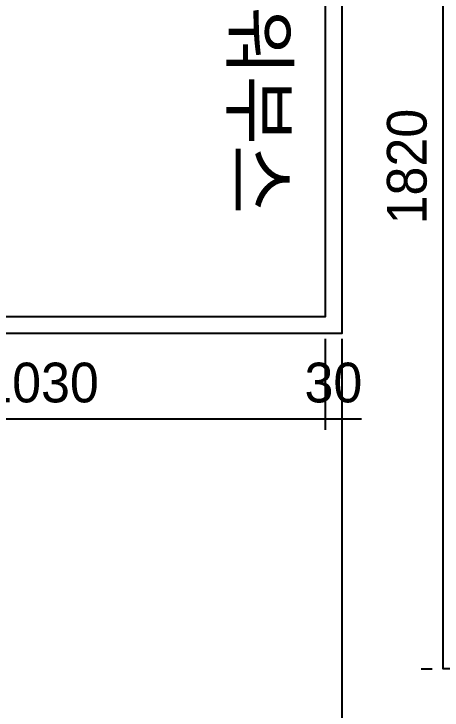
# Model space of a CAD drawing. Header units: millimetres. Extents: x 346859 to 753976, y -86090 to 5333.
# Drawn here: x 402734 to 403510, y -20757 to -19496 of the extents above; entities that cross this region are included whole.
import ezdxf

# ---------------------------------------------------------------- set-up
doc = ezdxf.new("R2010")
doc.units = ezdxf.units.MM
doc.header["$LTSCALE"] = 60
for name, color, linetype in [('0-ELC TEXT', 7, 'Continuous'), ('07-DIM WAL', 5, 'Continuous'), ('2CONTINUOUS', 2, 'Continuous'), ('ac-wall-fin', 3, 'Continuous')]:
    doc.layers.add(name, color=color, linetype=linetype)
doc.styles.add('YOURNAME', font='HY울릉도M.TTF')
doc.styles.add('코레일둥고', font='Korail_Round_Gothic_Medium.ttf')
doc.dimstyles.new('40', dxfattribs={"dimscale": 40, "dimtxt": 1.8, "dimasz": 0.9, "dimexe": 0.5, "dimexo": 1, "dimgap": 0.7, "dimtad": 1, "dimdec": 0, "dimzin": 0, "dimdsep": 46, "dimtxsty": 'YOURNAME', "dimblk": 'NONE', "dimcen": 0, "dimclrd": 1, "dimclre": 1, "dimclrt": 7, "dimadec": 0, "dimazin": 0, "dimtfac": 1, "dimtdec": 0, "dimtix": 1, "dimtmove": 2, "dimatfit": 3, "dimldrblk": 'NONE', "dimfxl": 1, "dimtolj": 1, "dimtzin": 0, "dimarcsym": 0})

# ---------------------------------------------------------------- blocks, each defined once
blk = doc.blocks.new('VUSAUSEH')
at = {"layer": '2CONTINUOUS'}
for points in [[(403947.2, 36495.2), (403512.2, 36495.2), (403512.2, 38315.2), (403918.2, 38315.2), (403918.2, 38415.2), (403528.2, 38415.2), (403528.2, 38880.2), (403328.2, 38880.2), (403328.2, 37103.2), (402138.2, 37103.2), (402138.2, 38033.2), (401638.2, 38033.2), (401638.2, 39583.2), (403860.2, 39583.2), (403860.2, 39783.2), (401708.2, 39783.2), (401708.2, 43945.2)], [(401508.2, 44145.2), (401508.2, 36948.2), (403328.2, 36948.2), (403328.2, 36200.2), (403947.2, 36200.2), (403947.2, 36495.2)]]:
    blk.add_lwpolyline(points, dxfattribs=at)
blk = doc.blocks.new('*D48')
at = {"layer": '07-DIM WAL', "color": 1, "lineweight": -2, "transparency": 16777216}
for p, q in [((403472.2, -18862.4), (403492.2, -18862.4)), ((403512.2, -20682.4), (403512.2, -18862.4)), ((403472.2, -20682.4), (403492.2, -20682.4))]:
    blk.add_line(p, q, dxfattribs=at)
at = {"layer": 'Defpoints', "color": 0, "transparency": 16777216}
for p in [(403512.2, -18862.4), (403512.2, -18862.4), (403512.2, -20682.4)]:
    blk.add_point(p, dxfattribs=at)
at = {"layer": '07-DIM WAL', "color": 7, "transparency": 16777216, "insert": (403446.7, -19772.4), "char_height": 72, "attachment_point": 5, "rotation": 90, "style": 'YOURNAME'}
blk.add_mtext('\\A1;1820', dxfattribs=at)
blk = doc.blocks.new('_None')
blk = doc.blocks.new('*D226')
at = {"layer": '07-DIM WAL', "color": 1, "lineweight": -2, "transparency": 16777216}
for p, q in [((402268.2, -20084.4), (402268.2, -20249.4)), ((403298.2, -20084.4), (403298.2, -20249.4)), ((402268.2, -20229.4), (403298.2, -20229.4))]:
    blk.add_line(p, q, dxfattribs=at)
at = {"layer": 'Defpoints', "color": 0, "transparency": 16777216}
for p in [(402268.2, -20044.4), (403298.2, -20044.4), (403298.2, -20229.4)]:
    blk.add_point(p, dxfattribs=at)
at = {"layer": '07-DIM WAL', "color": 7, "transparency": 16777216, "insert": (402783.2, -20164), "char_height": 72, "attachment_point": 5, "style": 'YOURNAME'}
blk.add_mtext('\\A1;1030', dxfattribs=at)
blk = doc.blocks.new('*D227')
at = {"layer": '07-DIM WAL', "color": 1, "lineweight": -2, "transparency": 16777216}
for p, q in [((403298.2, -20084.4), (403298.2, -20249.4)), ((403328.2, -20084.4), (403328.2, -20249.4)), ((403262.2, -20229.4), (403364.2, -20229.4))]:
    blk.add_line(p, q, dxfattribs=at)
at = {"layer": 'Defpoints', "color": 0, "transparency": 16777216}
for p in [(403298.2, -20044.4), (403328.2, -20044.4), (403328.2, -20229.4)]:
    blk.add_point(p, dxfattribs=at)
at = {"layer": '07-DIM WAL', "color": 7, "transparency": 16777216, "insert": (403313.2, -20164), "char_height": 72, "attachment_point": 5, "style": 'YOURNAME'}
blk.add_mtext('\\A1;30', dxfattribs=at)

msp = doc.modelspace()

# ---------------------------------------------------------------- linework, layer by layer
at = {"layer": 'ac-wall-fin', "color": 4}
msp.add_lwpolyline([(403298.2, -18297.4), (403298.2, -20044.4), (402168.2, -20044.4), (402168.2, -19114.4), (401668.2, -19114.4), (401668.2, -17624.4), (403328.2, -17624.4)], dxfattribs=at)

# ---------------------------------------------------------------- block references
msp.add_blockref('VUSAUSEH', (0, -57177.6))

# ---------------------------------------------------------------- texts
at = {"layer": '0-ELC TEXT', "style": '코레일둥고'}
msp.add_text('샤워부스', height=100, rotation=270, dxfattribs=at).set_placement((403129.9, -19356.7))

# ---------------------------------------------------------------- dimensions: what is measured, and where the dimension line sits
at = {"layer": '07-DIM WAL'}
dim = msp.add_linear_dim(base=(403512.2, -18862.4), p1=(403512.2, -20682.4), p2=(403512.2, -18862.4), angle=90, dimstyle='40', override={"dimtfill": 0}, dxfattribs=at)
dim.commit()
dim.dimension.update_dxf_attribs({"geometry": '*D48', "text_midpoint": (403446.7, -19772.4)})
for base, p1, p2, picture, middle in [((403298.2, -20229.4), (402268.2, -20044.4), (403298.2, -20044.4), '*D226', (402783.2, -20164)), ((403328.2, -20229.4), (403298.2, -20044.4), (403328.2, -20044.4), '*D227', (403313.2, -20164))]:
    dim = msp.add_linear_dim(base=base, p1=p1, p2=p2, dimstyle='40', dxfattribs=at)
    dim.commit()
    dim.dimension.update_dxf_attribs({"geometry": picture, "text_midpoint": middle})

doc.saveas('drawing.dxf')
